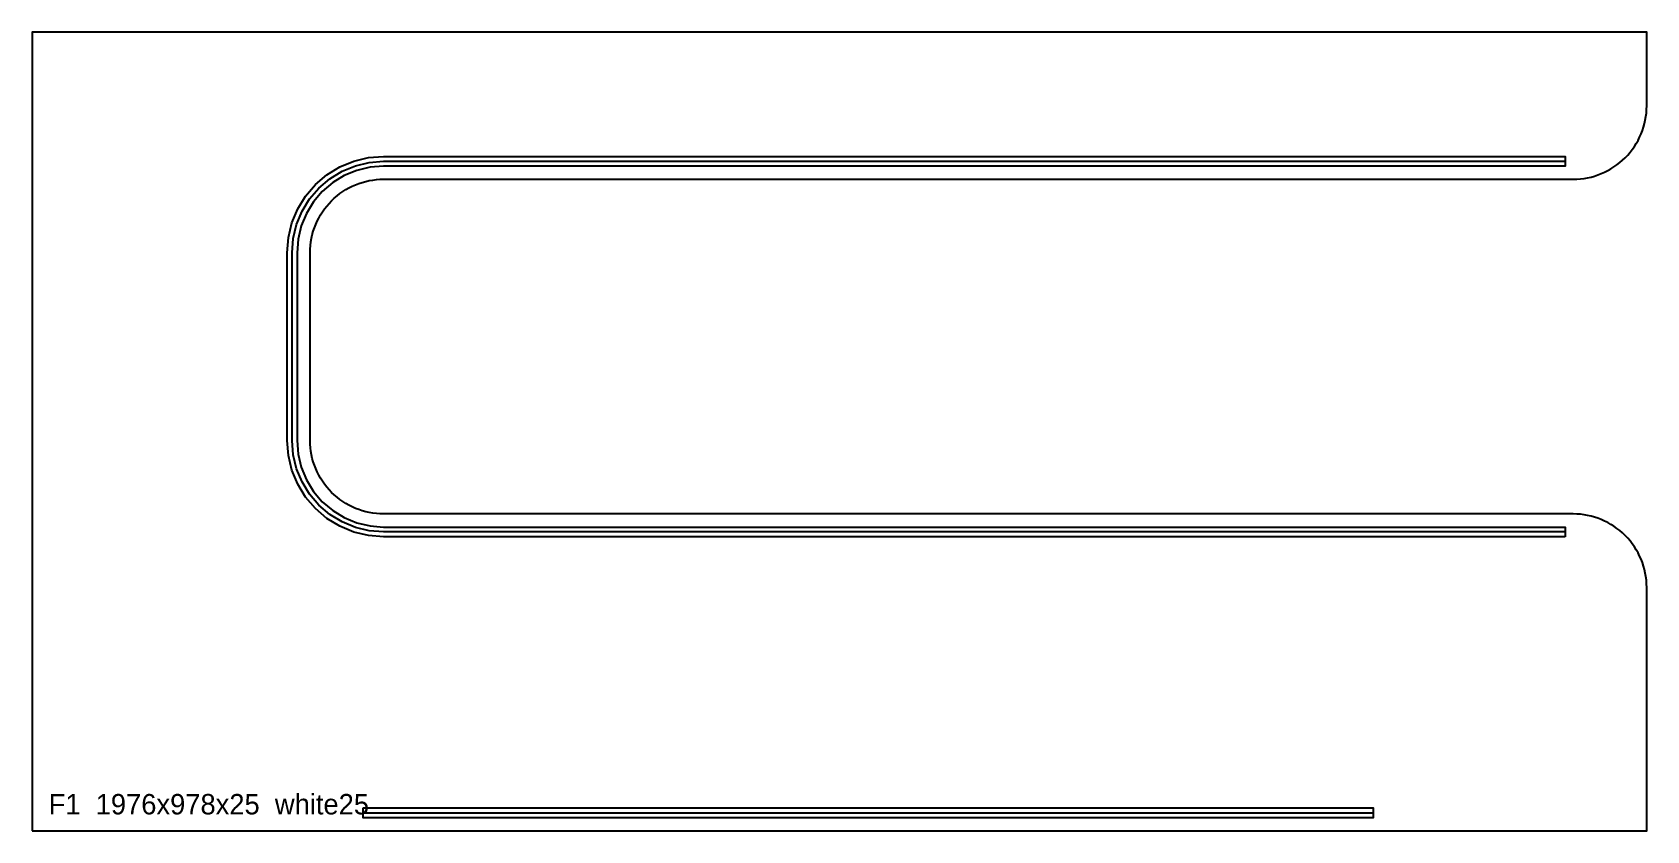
# Model space of a CAD drawing. Header units: millimetres. Extents: x 0 to 1976, y 0 to 978.
import ezdxf

# ---------------------------------------------------------------- set-up
doc = ezdxf.new("R2010")
doc.units = ezdxf.units.MM
for name, color, linetype in [('CUT', 1, 'Continuous'), ('LED_CENTER', 2, 'Continuous'), ('LED_GROOVE_12x10', 3, 'Continuous'), ('TEXT', 7, 'Continuous')]:
    doc.layers.add(name, color=color, linetype=linetype)

msp = doc.modelspace()

# ---------------------------------------------------------------- linework, layer by layer
at = {"layer": 'CUT'}
msp.add_lwpolyline([(0, 0), (1976, 0), (1976, 298, 0.414214), (1886, 388), (430, 388, -0.414214), (340, 478), (340, 708, -0.414214), (430, 798), (1886, 798, 0.414214), (1976, 888), (1976, 978), (0, 978)], format="xyb", close=True, dxfattribs=at)
at = {"layer": 'LED_CENTER'}
for points in [[(1876, 366), (430, 366), (412.5, 367.4), (395.4, 371.5), (379.2, 378.2), (364.2, 387.4), (350.8, 398.8), (339.4, 412.2), (330.2, 427.2), (323.5, 443.4), (319.4, 460.5), (318, 478), (318, 708), (319.4, 725.5), (323.5, 742.6), (330.2, 758.8), (339.4, 773.8), (350.8, 787.2), (364.2, 798.6), (379.2, 807.8), (395.4, 814.5), (412.5, 818.6), (430, 820), (1876, 820)], [(405, 22), (1641, 22)]]:
    msp.add_lwpolyline(points, dxfattribs=at)
at = {"layer": 'LED_GROOVE_12x10'}
for points in [[(1876, 360), (430, 360), (411.5, 361.5), (393.5, 365.8), (376.4, 372.9), (360.6, 382.5), (346.6, 394.6), (334.5, 408.6), (324.9, 424.4), (317.8, 441.5), (313.5, 459.5), (312, 478), (312, 708), (313.5, 726.5), (317.8, 744.5), (324.9, 761.6), (334.5, 777.4), (346.6, 791.4), (360.6, 803.5), (376.4, 813.1), (393.5, 820.2), (411.5, 824.5), (430, 826), (1876, 826), (1876, 814), (430, 814), (413.4, 812.7), (397.2, 808.8), (381.9, 802.4), (367.7, 793.8), (355, 783), (344.2, 770.3), (335.6, 756.1), (329.2, 740.8), (325.3, 724.6), (324, 708), (324, 478), (325.3, 461.4), (329.2, 445.2), (335.6, 429.9), (344.2, 415.7), (355, 403), (367.7, 392.2), (381.9, 383.6), (397.2, 377.2), (413.4, 373.3), (430, 372), (1876, 372)], [(405, 28), (1641, 28), (1641, 16), (405, 16)]]:
    msp.add_lwpolyline(points, close=True, dxfattribs=at)

# ---------------------------------------------------------------- texts
at = {"layer": 'TEXT'}
msp.add_text('F1  1976x978x25  white25', height=25, dxfattribs=at).set_placement((20, 20))

doc.saveas('drawing.dxf')
